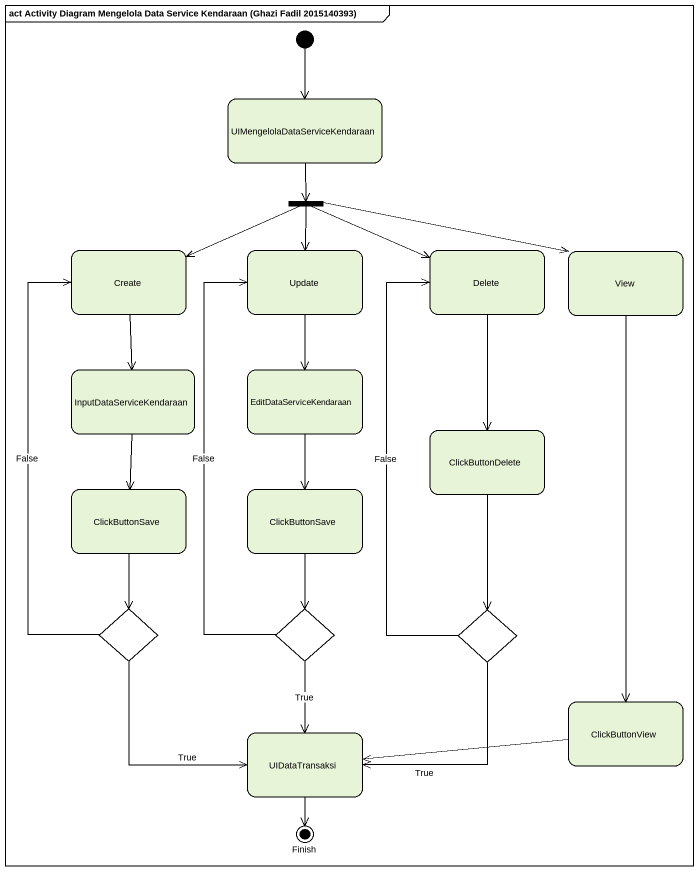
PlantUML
@startuml
mainframe act Activity Diagram Mengelola Data Service Kendaraan (Ghazi Fadil 2015140393)
hide empty description
state "UIMengelolaDataServiceKendaraan" as UIMengelolaDataServiceKendar
state fork1 <<fork>>
state "Create" as Create_
state Update
state Delete
state View
state InputDataServiceKendaraan
state EditDataServiceKendaraan
state ClickButtonDelete
state ClickButtonSave
state "ClickButtonSave" as ClickButtonSave_2
state choice1 <<choice>>
state choice2 <<choice>>
state choice3 <<choice>>
state ClickButtonView
state UIDataTransaksi
state Finish <<end>>
[*] --> UIMengelolaDataServiceKendar
UIMengelolaDataServiceKendar --> fork1
fork1 -left-> Create_
fork1 --> Update
fork1 -right-> Delete
fork1 -right-> View
Create_ --> InputDataServiceKendaraan
Update --> EditDataServiceKendaraan
Delete --> ClickButtonDelete
View --> ClickButtonView
InputDataServiceKendaraan --> ClickButtonSave
EditDataServiceKendaraan --> ClickButtonSave_2
ClickButtonDelete --> choice3
ClickButtonSave --> choice1
ClickButtonSave_2 --> choice2
choice1 -up-> Create_ : False
choice1 --> UIDataTransaksi : True
choice2 -up-> Update : False
choice2 --> UIDataTransaksi : True
choice3 -up-> Delete : False
choice3 --> UIDataTransaksi : True
ClickButtonView -left-> UIDataTransaksi
UIDataTransaksi --> Finish
@enduml
